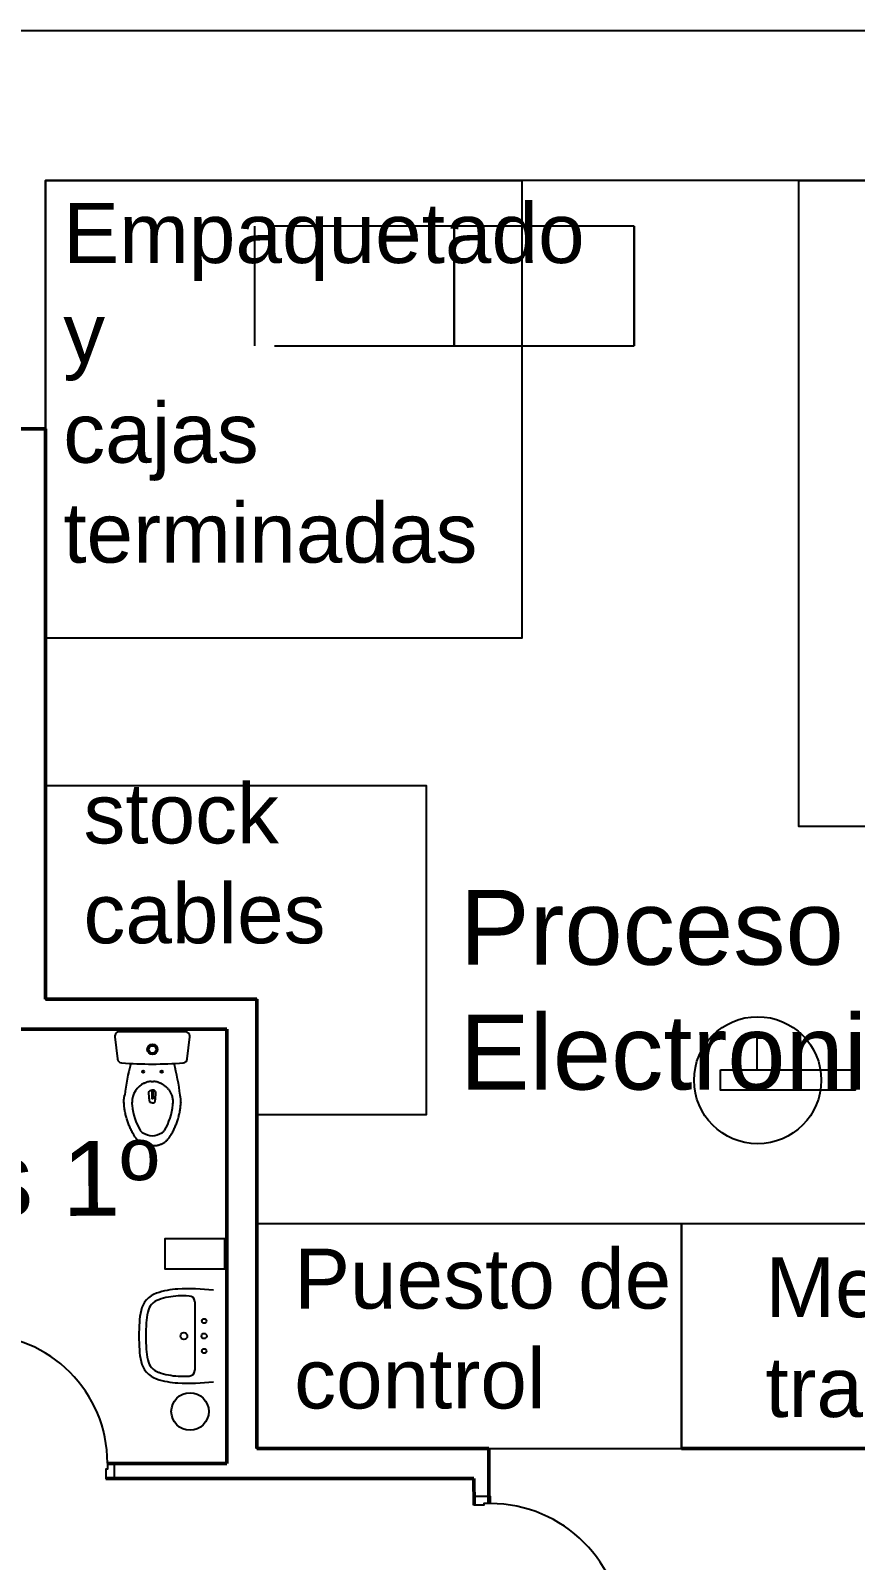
# Model space of a CAD drawing. Header units: millimetres. Extents: x 3051.7 to 3117.6, y 1576.4 to 1673.3.
# Drawn here: x 3084.24 to 3089.74, y 1587.81 to 1598.03 of the extents above; entities that cross this region are included whole.
import ezdxf

# ---------------------------------------------------------------- set-up
doc = ezdxf.new("R2010")
doc.units = ezdxf.units.MM
for name, color, linetype in [('1º piso muebles', 7, 'Continuous'), ('AR_Maquinas', 140, 'Continuous'), ('Evacuacion 1er piso', 90, 'Continuous'), ('Muebles_Fabrica', 7, 'Continuous'), ('Zonas_Fabrica', 10, 'Continuous')]:
    doc.layers.add(name, color=color, linetype=linetype)
doc.layers.add('1º piso paredes', color=50, linetype='Continuous', lineweight=50)
doc.styles.get("Standard").update_dxf_attribs({"font": 'arial.ttf'})

# ---------------------------------------------------------------- blocks, each defined once
blk = doc.blocks.new('drakar planta')
at = {"linetype": 'Continuous'}
for p, q in [((9.397, 5.633), (9.397, 5.633)), ((9.839, 5.633), (9.397, 5.633)), ((9.839, 5.633), (9.839, 5.633)), ((9.368, 5.6), (9.368, 5.6)), ((9.368, 5.6), (9.385, 5.452)), ((9.851, 5.452), (9.868, 5.6)), ((9.868, 5.6), (9.868, 5.6)), ((9.385, 5.452), (9.385, 5.452)), ((9.851, 5.452), (9.851, 5.452)), ((9.613, 5.243), (9.613, 5.186)), ((9.618, 5.244), (9.615, 5.243)), ((9.618, 5.301), (9.626, 5.301)), ((9.62, 5.243), (9.618, 5.244)), ((9.618, 5.244), (9.618, 5.244)), ((9.622, 5.243), (9.622, 5.186)), ((9.482, 5.143), (9.482, 5.141)), ((9.622, 5.186), (9.613, 5.186)), ((9.754, 5.143), (9.753, 5.141)), ((9.754, 5.158), (9.754, 5.154)), ((9.754, 5.154), (9.754, 5.154))]:
    blk.add_line(p, q, dxfattribs=at)
at = {"ltscale": 0.01}
blk.add_line((9.609, 5.301), (9.618, 5.301), dxfattribs=at)
at = {"linetype": 'Continuous'}
for centre, radius in [((9.618, 5.516), 0.0342), ((9.618, 5.516), 0.0244), ((9.556, 5.367), 0.0072), ((9.68, 5.367), 0.0072)]:
    blk.add_circle(centre, radius, dxfattribs=at)
for centre, radius, start, end in [((9.397, 5.604), 0.0291, 90, 186.4831), ((9.839, 5.604), 0.0291, 0, 90), ((9.839, 5.604), 0.0291, 353.5169, 0), ((9.413, 5.455), 0.0291, 186.4831, 265.6595), ((9.618, 8.146), 2.728, 265.6595, 274.3405), ((10.948, 5.027), 1.526, 165.0155, 173.1331), ((8.286, 5.027), 1.528, 6.8679, 14.9756), ((9.822, 5.455), 0.0291, 274.3405, 353.5169), ((9.625, 5.161), 0.143, 115.2636, 179.6481), ((9.609, 5.188), 0.113, 90, 104.8453), ((9.626, 5.188), 0.113, 75.1657, 90), ((9.667, 5.162), 0.186, 179.8512, 185.6502), ((9.888, 5.183), 0.408, 185.2168, 185.7358), ((9.889, 5.183), 0.409, 185.9431, 210.6376), ((9.617, 5.16), 0.00101, 263.4365, 309.8712), ((9.618, 5.16), 0.00101, 230.1288, 276.5635), ((9.347, 5.183), 0.409, 329.3624, 354.7538), ((9.537, 5.164), 0.218, 354.506, 358.1692), ((9.576, 4.998), 0.0453, 211.4552, 242.0451), ((9.639, 5.117), 0.18, 242.0447, 263.2555), ((9.597, 5.117), 0.18, 276.7445, 297.9553), ((9.66, 4.998), 0.0453, 297.9549, 328.5855)]:
    blk.add_arc(centre, radius, start, end, dxfattribs=at)
for points, weights, degree, knots in [([(9.429, 5.188), (9.43, 5.195), (9.431, 5.202), (9.432, 5.209), (9.432, 5.209), (9.433, 5.21), (9.433, 5.21)], [0.94216281398, 0.929295544402, 0.917706959429, 0.907397059062, 0.907397059062, 0.907397059062, 0.907397059062], 3, [0, 0, 0, 0, 0.08501565, 0.08501565, 0.08501565, 0.08958153, 0.08958153, 0.08958153, 0.08958153]), ([(9.807, 5.188), (9.806, 5.195), (9.805, 5.202), (9.803, 5.209), (9.803, 5.209), (9.803, 5.21), (9.803, 5.21)], [0.94216281398, 0.929356038323, 0.91781595237, 0.907542556122, 0.907542556122, 0.907542556122, 0.907542556122], 3, [0, 0, 0, 0, 0.08461596, 0.08461596, 0.08461596, 0.08948508, 0.08948508, 0.08948508, 0.08948508]), ([(9.618, 4.873), (9.617, 4.873), (9.616, 4.873), (9.542, 4.87), (9.502, 4.932), (9.435, 5.036), (9.428, 5.159), (9.428, 5.16), (9.428, 5.161), (9.427, 5.174), (9.429, 5.188)], [1, 0.999818026965, 1, 0.869595072185, 1, 0.965853886877, 1, 0.999997543195, 1, 0.96771874759, 0.94216281398], 2, [0, 0, 0, 0.004294, 0.004294, 0.32836, 0.32836, 0.929345, 0.929345, 0.934486, 0.934486, 1, 1, 1]), ([(9.618, 4.873), (9.619, 4.873), (9.62, 4.873), (9.694, 4.87), (9.734, 4.932), (9.801, 5.036), (9.808, 5.159), (9.808, 5.16), (9.808, 5.161), (9.808, 5.174), (9.807, 5.188)], [1, 0.999818026965, 1, 0.869595072185, 1, 0.965853886877, 1, 0.999997543195, 1, 0.96771874759, 0.94216281398], 2, [0, 0, 0, 0.004294, 0.004294, 0.32836, 0.32836, 0.929345, 0.929345, 0.934486, 0.934486, 1, 1, 1])]:
    blk.add_rational_spline(points, weights, degree=degree, knots=knots, dxfattribs=at)
for points, knots in [([(9.563, 5.291), (9.564, 5.291), (9.565, 5.291), (9.565, 5.292), (9.566, 5.292), (9.567, 5.292), (9.568, 5.293), (9.569, 5.293), (9.571, 5.294), (9.573, 5.295), (9.577, 5.296), (9.579, 5.297), (9.58, 5.297)], [0.8678487, 0.8678487, 0.8678487, 0.8678487, 0.8798629, 0.8798629, 0.8798629, 0.8909521, 0.9003997, 0.9091834, 0.9229673, 0.9427072, 0.9683896, 1, 1, 1, 1]), ([(9.617, 5.159), (9.616, 5.159), (9.615, 5.16), (9.612, 5.16), (9.611, 5.16), (9.608, 5.16), (9.607, 5.161), (9.605, 5.161), (9.604, 5.161), (9.603, 5.162), (9.602, 5.162), (9.602, 5.163), (9.601, 5.164), (9.601, 5.164), (9.601, 5.165), (9.601, 5.165), (9.601, 5.166), (9.6, 5.167), (9.6, 5.168), (9.599, 5.172), (9.599, 5.174), (9.598, 5.181), (9.597, 5.186), (9.597, 5.194), (9.596, 5.199), (9.596, 5.205), (9.596, 5.207), (9.595, 5.211), (9.595, 5.213), (9.595, 5.218), (9.595, 5.22), (9.595, 5.223), (9.595, 5.224), (9.595, 5.226), (9.595, 5.227), (9.595, 5.23), (9.595, 5.232), (9.597, 5.236), (9.599, 5.238), (9.602, 5.24), (9.603, 5.241), (9.605, 5.242), (9.606, 5.242), (9.608, 5.242), (9.609, 5.243), (9.61, 5.243), (9.611, 5.243), (9.613, 5.243), (9.614, 5.243), (9.615, 5.243), (9.615, 5.243), (9.615, 5.243), (9.615, 5.243)], [0, 0, 0, 0, 0.03125, 0.03125, 0.0625, 0.0625, 0.09375, 0.09375, 0.109375, 0.109375, 0.125, 0.125, 0.140625, 0.140625, 0.148438, 0.148438, 0.15625, 0.15625, 0.1875, 0.1875, 0.25, 0.25, 0.375, 0.375, 0.5, 0.5, 0.5625, 0.5625, 0.625, 0.625, 0.6875, 0.6875, 0.71875, 0.71875, 0.75, 0.75, 0.8125, 0.8125, 0.875, 0.875, 0.90625, 0.90625, 0.9375, 0.9375, 0.953125, 0.953125, 0.96875, 0.96875, 1, 1, 1, 1.000009, 1.000009, 1.000009, 1.000009]), ([(9.619, 5.159), (9.62, 5.159), (9.621, 5.16), (9.624, 5.16), (9.625, 5.16), (9.628, 5.16), (9.629, 5.161), (9.631, 5.161), (9.632, 5.161), (9.633, 5.162), (9.633, 5.162), (9.634, 5.163), (9.634, 5.164), (9.635, 5.164), (9.635, 5.165), (9.635, 5.165), (9.635, 5.166), (9.635, 5.167), (9.636, 5.168), (9.636, 5.172), (9.637, 5.174), (9.638, 5.181), (9.638, 5.186), (9.639, 5.194), (9.639, 5.199), (9.64, 5.205), (9.64, 5.207), (9.64, 5.211), (9.64, 5.213), (9.641, 5.218), (9.641, 5.22), (9.641, 5.223), (9.641, 5.224), (9.641, 5.226), (9.641, 5.227), (9.641, 5.23), (9.64, 5.232), (9.638, 5.236), (9.637, 5.238), (9.634, 5.24), (9.633, 5.241), (9.631, 5.242), (9.63, 5.242), (9.628, 5.242), (9.627, 5.243), (9.626, 5.243), (9.625, 5.243), (9.623, 5.243), (9.622, 5.243), (9.62, 5.243)], [0, 0, 0, 0, 0.03125, 0.03125, 0.0625, 0.0625, 0.09375, 0.09375, 0.109375, 0.109375, 0.125, 0.125, 0.140625, 0.140625, 0.1484375, 0.1484375, 0.15625, 0.15625, 0.1875, 0.1875, 0.25, 0.25, 0.375, 0.375, 0.5, 0.5, 0.5625, 0.5625, 0.625, 0.625, 0.6875, 0.6875, 0.71875, 0.71875, 0.75, 0.75, 0.8125, 0.8125, 0.875, 0.875, 0.90625, 0.90625, 0.9375, 0.9375, 0.953125, 0.953125, 0.96875, 0.96875, 0.9999928, 0.9999928, 0.9999928, 0.9999928]), ([(9.655, 5.297), (9.657, 5.297), (9.659, 5.296), (9.662, 5.295), (9.664, 5.294), (9.666, 5.293), (9.669, 5.292), (9.671, 5.291), (9.674, 5.29), (9.677, 5.289), (9.68, 5.287), (9.682, 5.286), (9.684, 5.285), (9.686, 5.283), (9.69, 5.281), (9.693, 5.279), (9.698, 5.275), (9.704, 5.271), (9.71, 5.266), (9.716, 5.259), (9.723, 5.251), (9.729, 5.243), (9.735, 5.235), (9.739, 5.226), (9.744, 5.217), (9.747, 5.207), (9.751, 5.195), (9.753, 5.184), (9.754, 5.171), (9.755, 5.163), (9.754, 5.158)], [0, 0, 0, 0, 0.03073, 0.0557919, 0.0752101, 0.0908298, 0.1057126, 0.128628, 0.1479371, 0.1642292, 0.1850908, 0.1958664, 0.2064561, 0.220969, 0.23993, 0.2633379, 0.294561, 0.3312722, 0.3734704, 0.4211544, 0.4743227, 0.5329738, 0.5805653, 0.6312404, 0.6849983, 0.7418381, 0.8017591, 0.8647604, 0.930841, 0.9987863, 0.9987863, 0.9987863, 0.9987863])]:
    blk.add_open_spline(points, degree=3, knots=knots, dxfattribs=at)
blk.add_open_spline([(9.595, 5.229), (9.595, 5.229), (9.595, 5.229), (9.595, 5.229)], degree=3, dxfattribs=at)

msp = doc.modelspace()

# ---------------------------------------------------------------- linework, layer by layer
at = {"layer": '1º piso muebles'}
msp.add_line((3085.338, 1589.107), (3085.338, 1589.52), dxfattribs=at)
msp.add_lwpolyline([(3085.536, 1589.961), (3085.136, 1589.961), (3085.136, 1589.761), (3085.536, 1589.761)], close=True, dxfattribs=at)
for points in [[(3084.753, 1588.465), (3084.753, 1588.425), (3084.742, 1588.425), (3084.742, 1588.361), (3084.8, 1588.361), (3084.8, 1588.465), (3084.753, 1588.465)], [(3087.307, 1588.195), (3087.265, 1588.195), (3087.265, 1588.183), (3087.199, 1588.183), (3087.199, 1588.243), (3087.307, 1588.243), (3087.307, 1588.195)]]:
    msp.add_lwpolyline(points, dxfattribs=at)
for centre, radius in [((3085.398, 1589.413), 0.015), ((3085.263, 1589.313), 0.023), ((3085.398, 1589.313), 0.0175), ((3085.398, 1589.213), 0.015), ((3085.304, 1588.809), 0.125)]:
    msp.add_circle(centre, radius, dxfattribs=at)
for centre, radius, start, end in [((3085.246, 1589.127), 0.5, 92.693, 109.3406), ((3085.293, 1588.128), 1.5, 83.6262, 92.693), ((3085.133, 1589.448), 0.16, 109.3406, 167.4429), ((3085.133, 1589.448), 0.114, 109.3406, 167.4429), ((3085.246, 1589.127), 0.454, 92.693, 109.3406), ((3085.247, 1588.127), 1.454, 88.0234, 90.898), ((3085.297, 1589.54), 0.04, 5.5937, 89.6995), ((3085.088, 1589.52), 0.25, 0, 5.5937), ((3085.465, 1589.374), 0.5, 167.4429, 176.4982), ((3085.465, 1589.374), 0.454, 167.4429, 176.4982), ((3083.896, 1588.465), 0.857, 0, 90), ((3086.463, 1589.313), 1.5, 176.4982, 183.5018), ((3086.463, 1589.313), 1.454, 176.4982, 183.5018), ((3085.465, 1589.252), 0.5, 183.5018, 192.5571), ((3085.465, 1589.252), 0.454, 183.5018, 192.5571), ((3085.133, 1589.178), 0.16, 192.5571, 250.6594), ((3085.133, 1589.178), 0.114, 192.5571, 250.6594), ((3085.246, 1589.499), 0.5, 250.6594, 267.307), ((3085.246, 1589.499), 0.454, 250.6594, 267.307), ((3085.247, 1590.499), 1.454, 269.102, 271.9766), ((3085.297, 1589.086), 0.04, 270.3005, 354.4063), ((3085.088, 1589.107), 0.25, 354.4063, 360), ((3085.293, 1590.498), 1.5, 267.307, 276.3738), ((3087.307, 1587.309), 0.885, 0, 90)]:
    msp.add_arc(centre, radius, start, end, dxfattribs=at)
at = {"layer": '1º piso paredes'}
for p, q in [((3083.122, 1595.37), (3084.34, 1595.37)), ((3084.34, 1595.37), (3084.34, 1591.561)), ((3084.34, 1591.561), (3085.75, 1591.561)), ((3085.75, 1591.561), (3085.75, 1591.361)), ((3085.75, 1591.561), (3085.75, 1588.561)), ((3085.55, 1591.361), (3083.85, 1591.361)), ((3085.55, 1591.361), (3085.55, 1588.461)), ((3085.75, 1591.361), (3085.75, 1588.561)), ((3085.75, 1588.561), (3087.198, 1588.561)), ((3087.198, 1588.561), (3087.298, 1588.561)), ((3087.298, 1588.561), (3087.298, 1588.195)), ((3088.583, 1588.561), (3101.94, 1588.561)), ((3084.753, 1588.461), (3085.55, 1588.461)), ((3084.742, 1588.361), (3087.198, 1588.361)), ((3087.199, 1588.183), (3087.198, 1588.361))]:
    msp.add_line(p, q, dxfattribs=at)
at = {"layer": 'AR_Maquinas'}
for points in [[(3084.34, 1595.37), (3084.34, 1595.37), (3084.34, 1597.029), (3087.519, 1597.029), (3087.519, 1593.972), (3084.34, 1593.972), (3084.34, 1595.37)], [(3091.86, 1597.029), (3091.86, 1592.715), (3089.367, 1592.715), (3089.367, 1597.029), (3091.86, 1597.029)], [(3084.34, 1591.561), (3084.34, 1592.988), (3086.88, 1592.988), (3086.88, 1590.79), (3085.75, 1590.79), (3085.75, 1591.561), (3084.34, 1591.561)], [(3088.583, 1590.062), (3088.583, 1588.561), (3091.86, 1588.561), (3091.86, 1592.344), (3090.36, 1592.344), (3090.36, 1590.062), (3088.583, 1590.062)]]:
    msp.add_lwpolyline(points, dxfattribs=at)
msp.add_lwpolyline([(3088.583, 1590.062), (3085.75, 1590.062), (3085.75, 1588.561), (3088.583, 1588.561)], close=True, dxfattribs=at)
at = {"layer": 'Evacuacion 1er piso'}
msp.add_lwpolyline([(3076.845, 1598.029), (3105.449, 1598.029), (3105.449, 1582.162)], dxfattribs=at)
for points in [[(3089.086, 1591.09), (3089.19, 1591.09), (3089.19, 1591.302), (3089.086, 1591.302)], [(3088.844, 1591.09), (3089.742, 1591.09), (3089.742, 1590.954), (3088.844, 1590.954)]]:
    msp.add_lwpolyline(points, close=True, dxfattribs=at)
msp.add_circle((3089.092, 1591.021), 0.424, dxfattribs=at)
at = {"layer": 'Muebles_Fabrica'}
for p, q in [((3085.734, 1596.724), (3085.734, 1595.924)), ((3087.067, 1596.724), (3085.867, 1596.724)), ((3087.067, 1595.924), (3087.067, 1596.724)), ((3088.267, 1596.724), (3087.067, 1596.724)), ((3087.067, 1596.724), (3087.067, 1595.924)), ((3088.267, 1595.924), (3088.267, 1596.724)), ((3088.267, 1596.724), (3088.267, 1595.924)), ((3085.867, 1595.924), (3087.067, 1595.924)), ((3087.067, 1595.924), (3088.267, 1595.924))]:
    msp.add_line(p, q, dxfattribs=at)
at = {"layer": 'Zonas_Fabrica'}
msp.add_lwpolyline([(3084.34, 1597.029), (3084.34, 1595.37), (3084.34, 1595.37), (3084.34, 1591.561), (3085.75, 1591.561), (3085.75, 1588.561), (3091.86, 1588.561), (3091.86, 1597.029), (3084.34, 1597.029)], dxfattribs=at)

# ---------------------------------------------------------------- block references
at = {"layer": '1º piso muebles'}
msp.add_blockref('drakar planta', (3075.435, 1585.711), dxfattribs=at)

# ---------------------------------------------------------------- texts
at = {"layer": '1º piso paredes', "insert": (3082.275, 1590.604), "char_height": 0.5, "attachment_point": 1, "rotation": 0.2885}
msp.add_mtext_dynamic_manual_height_columns('Baños 1º\\Ppiso', width=3.47883, gutter_width=12.5, heights=[0], dxfattribs=at)
at = {"layer": 'AR_Maquinas', "char_height": 0.4, "attachment_point": 1}
for s, width, insert in [('Empaquetado y cajas terminadas', 0.4, (3084.458, 1596.877)), ('stock cables', 2.82228, (3084.593, 1593.002)), ('Puesto de control', 2.82228, (3085.999, 1589.896)), ('Mesa trabajo', 2.82228, (3089.143, 1589.839))]:
    msp.add_mtext_dynamic_manual_height_columns(s, width=width, gutter_width=12.5, heights=[0], dxfattribs=dict(at, insert=insert))
at = {"layer": 'Zonas_Fabrica', "insert": (3087.104, 1592.292), "char_height": 0.5, "attachment_point": 1}
msp.add_mtext_dynamic_manual_height_columns('Proceso Electronica', width=3.47883, gutter_width=12.5, heights=[1.342], dxfattribs=at)

doc.saveas('drawing.dxf')
